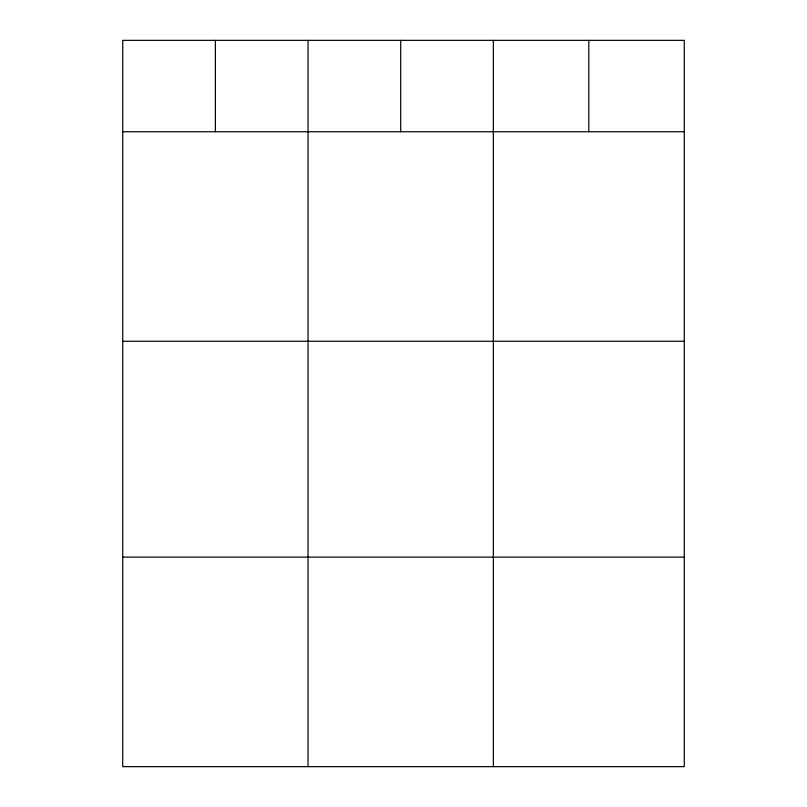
<?xml version="1.0" encoding="UTF-8"?>
<svg xmlns="http://www.w3.org/2000/svg" width="807" height="807" viewBox="0 0 807 807"><rect width="100%" height="100%" fill="white"/><g stroke="black" fill="none" stroke-linecap="round" stroke-linejoin="round"><path stroke-width="1.21" d="M684.265 131.743L684.265 766.65L122.735 766.65L122.735 40.35L684.265 40.35L684.265 131.743L122.735 131.743M122.735 341.26L684.265 341.26M122.735 557.133L684.265 557.133M588.807 40.35L588.807 131.743M493.349 40.35L493.349 766.65M400.696 40.35L400.696 131.743M308.042 40.35L308.042 766.65M215.388 40.35L215.388 131.743"/></g></svg>
